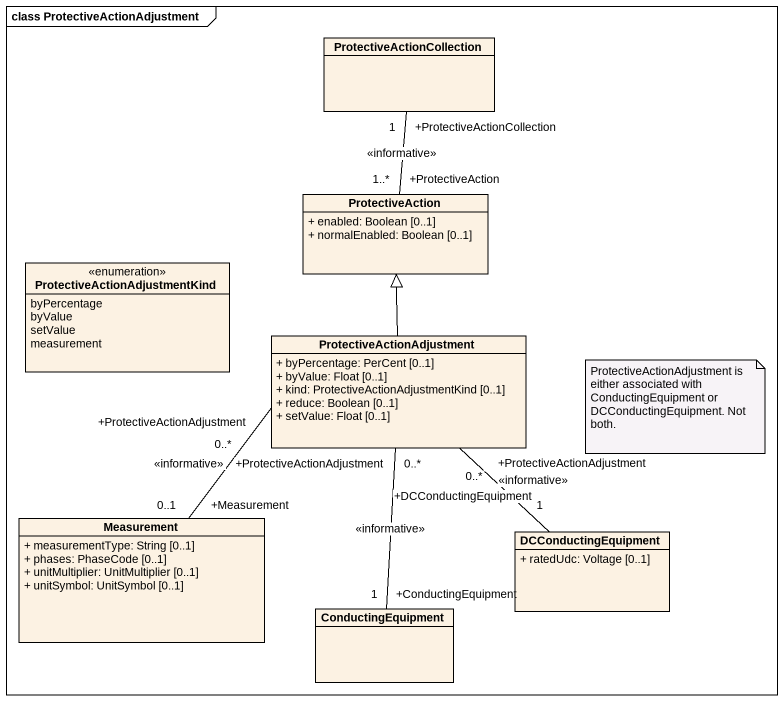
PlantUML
@startuml
mainframe class ProtectiveActionAdjustment
hide circle
hide empty members
skinparam classAttributeIconSize 0
class ProtectiveActionCollection
class ProtectiveAction {
  + enabled: Boolean [0..1]
  + normalEnabled: Boolean [0..1]
}
enum "ProtectiveActionAdjustmentKind" as ProtectiveActionAdjustmentKi {
  byPercentage
  byValue
  setValue
  measurement
}
class ProtectiveActionAdjustment {
  + byPercentage: PerCent [0..1]
  + byValue: Float [0..1]
  + kind: ProtectiveActionAdjustmentKind [0..1]
  + reduce: Boolean [0..1]
  + setValue: Float [0..1]
}
class Measurement {
  + measurementType: String [0..1]
  + phases: PhaseCode [0..1]
  + unitMultiplier: UnitMultiplier [0..1]
  + unitSymbol: UnitSymbol [0..1]
}
class DCConductingEquipment {
  + ratedUdc: Voltage [0..1]
}
class ConductingEquipment
ProtectiveActionCollection "+ProtectiveActionCollection\n1" -- "+ProtectiveAction\n1..*" ProtectiveAction : <<informative>>
ProtectiveActionAdjustment -up-|> ProtectiveAction
ProtectiveActionAdjustment "+ProtectiveActionAdjustment\n0..*" -- "+DCConductingEquipment\n1" DCConductingEquipment : <<informative>>
Measurement "+Measurement\n0..1" -up- "+ProtectiveActionAdjustment\n0..*" ProtectiveActionAdjustment : <<informative>>
ConductingEquipment "+ConductingEquipment\n1" -up- "+ProtectiveActionAdjustment\n0..*" ProtectiveActionAdjustment : <<informative>>
note as N1
  ProtectiveActionAdjustment is either associated with ConductingEquipment or DCConductingEquipment. Not both.
end note
@enduml
